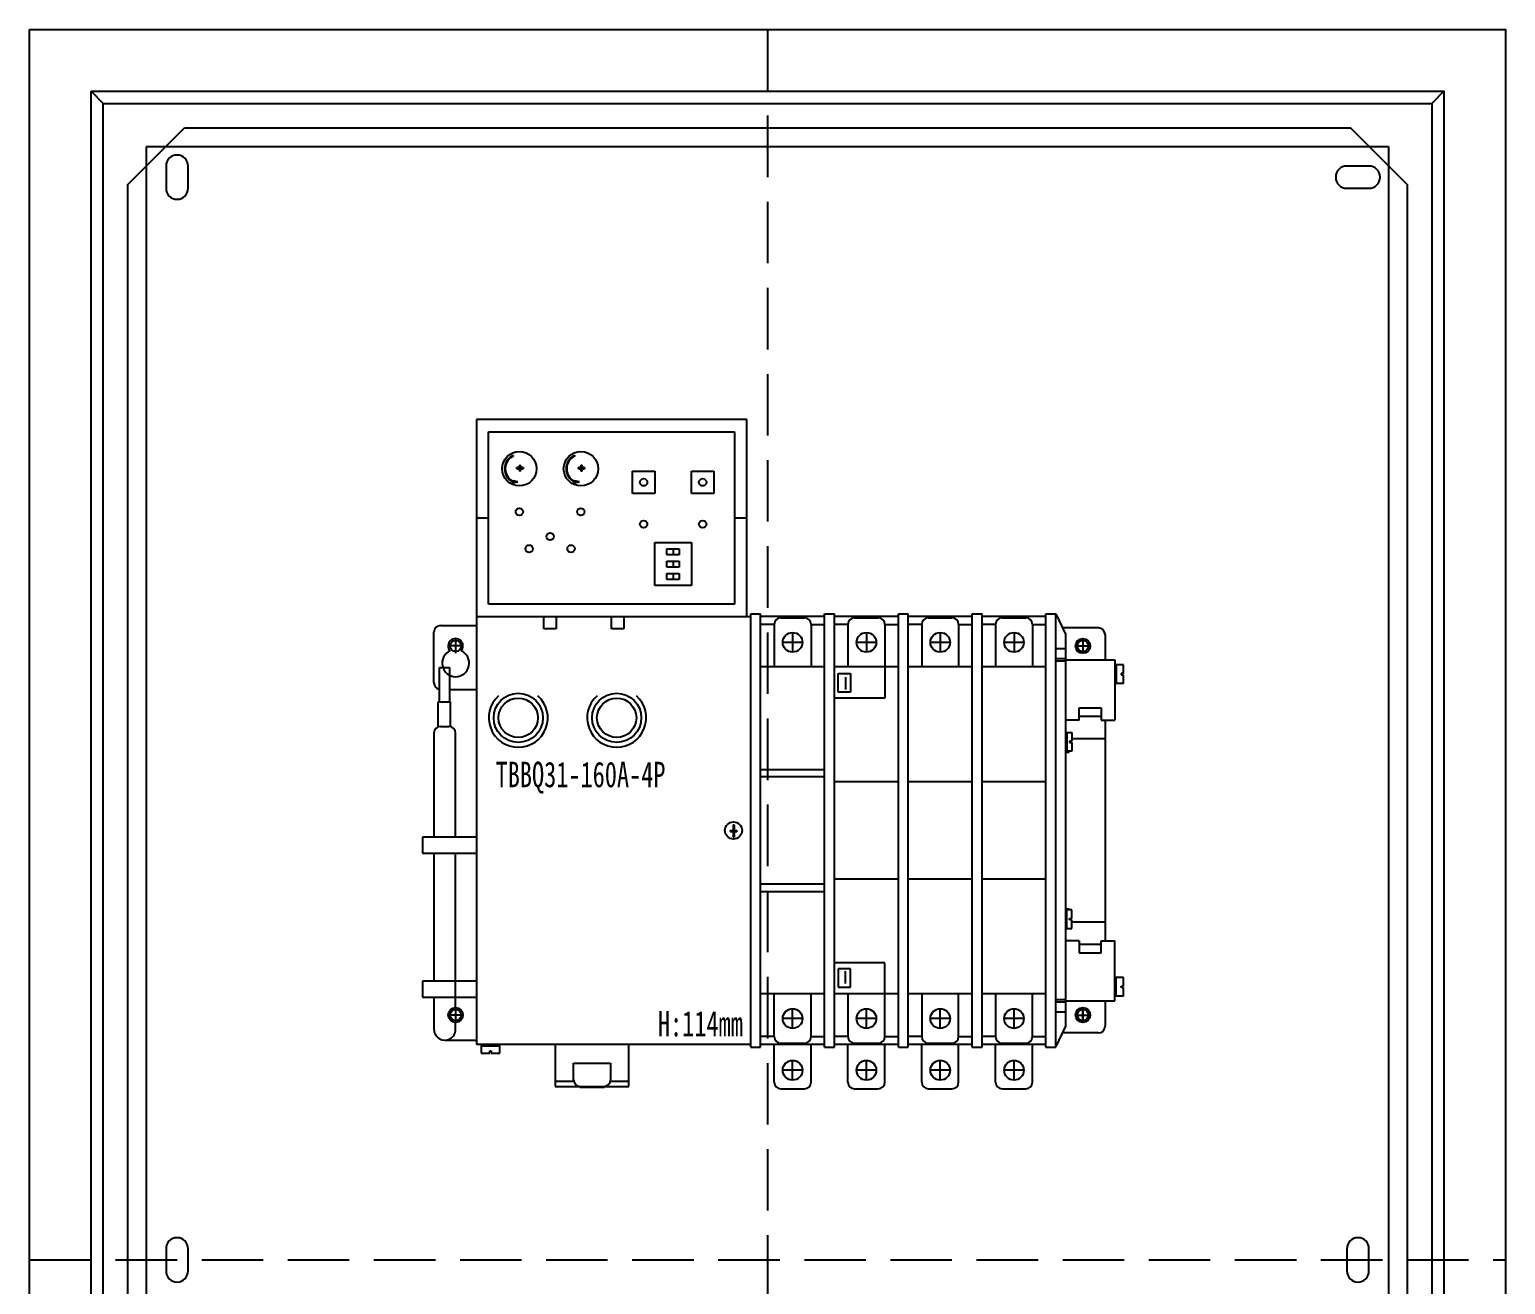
# Model space of a CAD drawing. Extents: x 1408835 to 1409435, y 398681 to 399681.
# Drawn here: x 1408835 to 1409435, y 399171 to 399681 of the extents above; entities that cross this region are included whole.
import ezdxf
from ezdxf.enums import TextEntityAlignment as Align

# ---------------------------------------------------------------- set-up
doc = ezdxf.new("R2010")
doc.units = 0
doc.header["$MEASUREMENT"] = 0
doc.linetypes.add('LYJS-XX', pattern=[0.35, 0.25, -0.1])
doc.layers.add('LY-JS-BJ', color=7, linetype='Continuous')
doc.layers.add('布置图', color=20, linetype='Continuous')
doc.styles.add('宋体', font='', dxfattribs={"width": 0.8, "height": 3.5})
doc.styles.get('宋体').set_extended_font_data('SimSun')

# ---------------------------------------------------------------- blocks, each defined once
blk = doc.blocks.new('双电源TBBQ31-160A-4P-2022.3')
at = {"color": 0}
for p, q in [((21.93, 172.96), (21.93, 133.06)), ((131.93, 172.96), (21.93, 172.96)), ((131.93, 133.06), (131.93, 172.96)), ((26.93, 167.96), (126.93, 167.96)), ((26.93, 97.96), (26.93, 167.96)), ((126.93, 167.96), (126.93, 97.96)), ((36.93, 158.41), (36.93, 158.14)), ((61.93, 158.41), (61.93, 158.14)), ((40.93, 153.46), (38.43, 153.46)), ((38.43, 152.96), (38.43, 153.46)), ((38.43, 152.96), (40.93, 152.96)), ((39.43, 154.46), (39.43, 151.96)), ((39.43, 154.46), (39.93, 154.46)), ((39.93, 151.96), (39.43, 151.96)), ((39.93, 151.96), (39.93, 154.46)), ((40.93, 153.46), (40.93, 152.96)), ((65.93, 153.46), (63.43, 153.46)), ((63.43, 152.96), (63.43, 153.46)), ((63.43, 152.96), (65.93, 152.96)), ((64.43, 154.46), (64.43, 151.96)), ((64.43, 154.46), (64.93, 154.46)), ((64.93, 151.96), (64.43, 151.96)), ((64.93, 151.96), (64.93, 154.46)), ((65.93, 153.46), (65.93, 152.96)), ((85.43, 151.96), (94.43, 151.96)), ((85.43, 142.96), (85.43, 151.96)), ((94.43, 151.96), (94.43, 142.96)), ((109.43, 151.96), (118.43, 151.96)), ((109.43, 142.96), (109.43, 151.96)), ((118.43, 151.96), (118.43, 142.96)), ((38.8, 147.62), (36.88, 148.05)), ((36.88, 148.05), (36.88, 147.19)), ((36.88, 147.19), (38.8, 147.62)), ((36.93, 147.78), (36.93, 147.78)), ((63.8, 147.62), (61.88, 148.05)), ((61.88, 148.05), (61.88, 147.19)), ((61.88, 147.19), (63.8, 147.62)), ((61.93, 147.78), (61.93, 147.78)), ((94.43, 142.96), (85.43, 142.96)), ((118.43, 142.96), (109.43, 142.96)), ((21.93, 133.06), (26.93, 133.06)), ((26.93, 132.86), (21.93, 132.86)), ((21.93, 132.86), (21.93, -81.04)), ((126.93, 133.06), (131.93, 133.06)), ((131.93, 132.86), (126.93, 132.86)), ((131.93, 92.96), (131.93, 132.86)), ((94.43, 122.96), (109.43, 122.96)), ((94.43, 105.46), (94.43, 122.96)), ((99.43, 120.46), (104.43, 120.46)), ((99.43, 117.96), (99.43, 120.46)), ((101.93, 120.46), (101.93, 117.96)), ((104.43, 120.46), (104.43, 117.96)), ((109.43, 122.96), (109.43, 105.46)), ((104.43, 117.96), (99.43, 117.96)), ((99.43, 115.46), (104.43, 115.46)), ((99.43, 112.96), (99.43, 115.46)), ((101.93, 115.46), (101.93, 112.96)), ((104.43, 115.46), (104.43, 112.96)), ((104.43, 112.96), (99.43, 112.96)), ((99.43, 110.46), (104.43, 110.46)), ((99.43, 107.96), (99.43, 110.46)), ((101.93, 110.46), (101.93, 107.96)), ((104.43, 110.46), (104.43, 107.96)), ((109.43, 105.46), (94.43, 105.46)), ((104.43, 107.96), (99.43, 107.96)), ((126.93, 97.96), (26.93, 97.96)), ((21.93, 92.96), (131.93, 92.96)), ((21.93, 92.96), (133.5, 92.96)), ((49.43, 87.96), (49.43, 92.96)), ((54.43, 92.96), (54.43, 87.96)), ((76.93, 87.96), (76.93, 92.96)), ((81.93, 92.96), (81.93, 87.96)), ((133.5, -82.04), (133.5, 93.96)), ((133.5, 93.96), (137.5, 93.96)), ((137.5, -82.04), (137.5, 93.96)), ((163.5, 92.96), (137.5, 92.96)), ((145.71, 92.41), (155.29, 92.41)), ((163.5, -82.04), (163.5, 93.96)), ((163.5, 93.96), (167.5, 93.96)), ((167.5, -82.04), (167.5, 93.96)), ((193.5, 92.96), (167.5, 92.96)), ((175.71, 92.41), (185.29, 92.41)), ((193.5, -82.04), (193.5, 93.96)), ((193.5, 93.96), (197.5, 93.96)), ((197.5, -82.04), (197.5, 93.96)), ((223.5, 92.96), (197.5, 92.96)), ((205.71, 92.41), (215.29, 92.41)), ((223.5, -82.04), (223.5, 93.96)), ((223.5, 93.96), (227.5, 93.96)), ((227.5, -82.04), (227.5, 93.96)), ((253.5, 92.96), (227.5, 92.96)), ((235.71, 92.41), (245.29, 92.41)), ((253.5, 93.96), (257.5, 93.96)), ((253.5, -82.04), (253.5, 93.96)), ((257.5, 93.96), (261.48, 85.75)), ((257.5, -82.04), (257.5, 93.96)), ((4.7, 65.96), (4.7, 86.56)), ((7.41, 89.27), (21.93, 89.27)), ((54.43, 87.96), (49.43, 87.96)), ((81.93, 87.96), (76.93, 87.96)), ((143, 89.7), (137.5, 89.7)), ((143, 89.7), (143, 89.7)), ((143, 89.7), (143, 72.41)), ((150.5, 86.41), (150.5, 78.41)), ((158, 89.7), (163.5, 89.7)), ((158, 89.7), (158, 72.41)), ((173, 89.7), (167.5, 89.7)), ((173, 89.7), (173, 89.7)), ((173, 89.7), (173, 72.41)), ((180.5, 86.41), (180.5, 78.41)), ((188, 89.7), (188, 59.7)), ((188, 89.7), (193.5, 89.7)), ((203, 89.7), (197.5, 89.7)), ((203, 89.7), (203, 89.7)), ((203, 89.7), (203, 72.41)), ((210.5, 86.41), (210.5, 78.41)), ((218, 89.7), (223.5, 89.7)), ((218, 89.7), (218, 72.41)), ((233, 89.7), (227.5, 89.7)), ((233, 89.7), (233, 89.7)), ((233, 89.7), (233, 72.41)), ((240.5, 86.41), (240.5, 78.41)), ((248, 89.7), (253.5, 89.7)), ((248, 89.7), (248, 72.41)), ((274.79, 88.25), (260.27, 88.25)), ((261.48, 85.75), (261.48, -73.83)), ((277.5, 85.54), (277.5, 75.25)), ((154.5, 82.41), (146.5, 82.41)), ((163.5, 82.41), (163.5, 82.41)), ((184.5, 82.41), (176.5, 82.41)), ((193.5, 82.41), (193.5, 82.41)), ((214.5, 82.41), (206.5, 82.41)), ((223.5, 82.41), (223.5, 82.41)), ((244.5, 82.41), (236.5, 82.41)), ((253.5, 82.41), (253.5, 82.41)), ((261.48, 79.75), (257.5, 79.75)), ((6.98, 58.25), (6.98, 72.25)), ((6.98, 72.25), (10.98, 72.25)), ((10.98, 72.25), (10.98, 58.25)), ((163.5, 72.41), (137.5, 72.41)), ((193.5, 72.41), (167.5, 72.41)), ((223.5, 72.41), (197.5, 72.41)), ((253.5, 72.41), (227.5, 72.41)), ((261.48, 75.75), (257.5, 75.75)), ((261.48, 74.75), (257.5, 74.75)), ((261.48, 75.25), (281.48, 75.25)), ((281.48, 75.25), (281.48, 50.75)), ((285, 73.29), (281.48, 73.29)), ((281.98, 73.29), (281.98, 65.75)), ((285, 69.77), (285, 73.29)), ((168.98, 69.7), (173.98, 69.7)), ((168.98, 62.2), (168.98, 69.7)), ((173.98, 69.7), (173.98, 62.2)), ((284, 69.77), (284, 69.27)), ((285, 69.77), (284, 69.77)), ((284, 69.27), (285, 69.27)), ((285, 65.75), (285, 69.27)), ((10.98, 63.25), (21.93, 63.25)), ((173.98, 62.2), (168.98, 62.2)), ((285, 65.75), (281.48, 65.75)), ((6.48, 58.25), (11.48, 58.25)), ((6.48, 48.09), (6.48, 58.25)), ((11.48, 48.16), (11.48, 58.25)), ((188, 59.7), (167.5, 59.7)), ((266.98, 50.75), (266.98, 55.75)), ((266.98, 55.75), (275.98, 55.75)), ((275.98, 55.75), (275.98, 50.75)), ((7.41, 48.25), (10.79, 48.25)), ((266.98, 50.75), (261.48, 50.75)), ((275.98, 52.25), (266.98, 52.25)), ((275.98, 50.75), (281.48, 50.75)), ((277.5, 50.75), (277.5, -38.83)), ((4.7, 45.54), (4.7, 3.25)), ((13.5, 3.25), (13.5, 45.54)), ((261.48, 45.75), (264, 45.75)), ((261.98, 45.75), (261.98, 38.21)), ((263, 42.23), (263, 41.73)), ((264, 42.23), (263, 42.23)), ((264, 45.75), (264, 42.23)), ((277.5, 43.25), (264, 43.25)), ((264, 38.21), (261.48, 38.21)), ((261.48, 37.75), (262.95, 37.75)), ((262.95, 37.75), (262.95, 38.21)), ((263, 41.73), (264, 41.73)), ((264, 41.73), (264, 38.21)), ((137.5, 30.75), (163.5, 30.75)), ((163.5, 27.75), (137.5, 27.75)), ((193.5, 25.75), (167.5, 25.75)), ((223.5, 25.75), (197.5, 25.75)), ((253.5, 25.75), (227.5, 25.75)), ((126.28, 8.25), (126.28, 3.25)), ((126.28, 8.25), (126.68, 8.25)), ((126.68, 8.25), (126.68, 3.25)), ((21.93, 3.25), (0, 3.25)), ((0, 3.25), (0, -3.25)), ((125.18, 5.95), (125.18, 5.55)), ((125.18, 5.95), (127.78, 5.95)), ((125.18, 5.55), (127.78, 5.55)), ((126.28, 3.25), (126.68, 3.25)), ((127.78, 5.95), (127.78, 5.55)), ((0, -3.25), (21.93, -3.25)), ((4.7, -3.25), (4.7, -55.25)), ((163.5, -15.83), (137.5, -15.83)), ((193.5, -13.83), (167.5, -13.83)), ((223.5, -13.83), (197.5, -13.83)), ((253.5, -13.83), (227.5, -13.83)), ((137.5, -18.83), (163.5, -18.83)), ((261.48, -25.83), (262.95, -25.83)), ((264, -26.29), (261.48, -26.29)), ((261.98, -33.83), (261.98, -26.29)), ((262.95, -25.83), (262.95, -26.29)), ((263, -29.81), (264, -29.81)), ((263, -30.31), (263, -29.81)), ((264, -29.81), (264, -26.29)), ((261.48, -33.83), (264, -33.83)), ((264, -30.31), (263, -30.31)), ((264, -33.83), (264, -30.31)), ((277.5, -31.33), (264, -31.33)), ((266.98, -38.83), (261.48, -38.83)), ((266.98, -38.83), (266.98, -43.83)), ((275.98, -40.33), (266.98, -40.33)), ((275.98, -38.83), (281.48, -38.83)), ((275.98, -43.83), (275.98, -38.83)), ((281.48, -63.33), (281.48, -38.83)), ((188, -47.78), (167.5, -47.78)), ((188, -77.78), (188, -47.78)), ((266.98, -43.83), (275.98, -43.83)), ((173.98, -50.28), (168.98, -50.28)), ((168.98, -50.28), (168.98, -57.78)), ((173.98, -57.78), (173.98, -50.28)), ((285, -53.83), (281.48, -53.83)), ((281.98, -61.37), (281.98, -53.83)), ((285, -57.35), (285, -53.83)), ((21.93, -55.25), (0, -55.25)), ((0, -55.25), (0, -61.75)), ((168.98, -57.78), (173.98, -57.78)), ((284, -57.35), (285, -57.35)), ((284, -57.85), (284, -57.35)), ((285, -57.85), (284, -57.85)), ((285, -61.37), (285, -57.85)), ((0, -61.75), (21.93, -61.75)), ((4.7, -61.75), (4.7, -74.91)), ((163.5, -60.49), (137.5, -60.49)), ((143, -77.78), (143, -60.49)), ((158, -77.78), (158, -60.49)), ((193.5, -60.49), (167.5, -60.49)), ((173, -60.49), (173, -77.78)), ((223.5, -60.49), (197.5, -60.49)), ((203, -60.49), (203, -77.78)), ((218, -77.78), (218, -60.49)), ((253.5, -60.49), (227.5, -60.49)), ((233, -60.49), (233, -77.78)), ((248, -77.78), (248, -60.49)), ((261.48, -62.83), (257.5, -62.83)), ((261.48, -63.83), (257.5, -63.83)), ((261.48, -63.33), (281.48, -63.33)), ((277.5, -63.33), (277.5, -73.62)), ((285, -61.37), (281.48, -61.37)), ((154.5, -70.49), (146.5, -70.49)), ((150.5, -74.49), (150.5, -66.49)), ((163.5, -70.49), (163.5, -70.49)), ((184.5, -70.49), (176.5, -70.49)), ((180.5, -74.49), (180.5, -66.49)), ((193.5, -70.49), (193.5, -70.49)), ((214.5, -70.49), (206.5, -70.49)), ((210.5, -74.49), (210.5, -66.49)), ((223.5, -70.49), (223.5, -70.49)), ((244.5, -70.49), (236.5, -70.49)), ((240.5, -74.49), (240.5, -66.49)), ((253.5, -70.49), (253.5, -70.49)), ((261.48, -67.83), (257.5, -67.83)), ((13.5, -74.85), (13.5, -74.85)), ((143, -77.78), (137.5, -77.78)), ((143, -77.78), (143, -77.78)), ((158, -77.78), (163.5, -77.78)), ((173, -77.78), (167.5, -77.78)), ((173, -77.78), (173, -77.78)), ((188, -77.78), (193.5, -77.78)), ((203, -77.78), (197.5, -77.78)), ((203, -77.78), (203, -77.78)), ((218, -77.78), (223.5, -77.78)), ((233, -77.78), (227.5, -77.78)), ((233, -77.78), (233, -77.78)), ((248, -77.78), (253.5, -77.78)), ((257.5, -82.04), (261.48, -73.83)), ((274.79, -76.33), (260.27, -76.33)), ((9.1, -79.25), (21.93, -79.25)), ((133.5, -81.04), (21.93, -81.04)), ((23.94, -81.04), (23.94, -84.56)), ((23.94, -81.54), (31.48, -81.54)), ((27.46, -83.56), (27.96, -83.56)), ((27.46, -84.56), (27.46, -83.56)), ((27.96, -83.56), (27.96, -84.56)), ((31.48, -84.56), (31.48, -81.04)), ((53.98, -81.04), (53.98, -98.04)), ((83.98, -98.04), (83.98, -81.04)), ((133.5, -82.04), (137.5, -82.04)), ((163.5, -81.04), (137.5, -81.04)), ((143, -96.33), (143, -81.04)), ((145.71, -80.49), (155.29, -80.49)), ((158, -96.33), (158, -81.04)), ((163.5, -82.04), (167.5, -82.04)), ((193.5, -81.04), (167.5, -81.04)), ((173, -96.33), (173, -81.04)), ((175.71, -80.49), (185.29, -80.49)), ((188, -96.33), (188, -81.04)), ((193.5, -82.04), (197.5, -82.04)), ((223.5, -81.04), (197.5, -81.04)), ((203, -96.33), (203, -81.04)), ((205.71, -80.49), (215.29, -80.49)), ((218, -96.33), (218, -81.04)), ((223.5, -82.04), (227.5, -82.04)), ((253.5, -81.04), (227.5, -81.04)), ((233, -96.33), (233, -81.04)), ((235.71, -80.49), (245.29, -80.49)), ((248, -96.33), (248, -81.04)), ((253.5, -82.04), (257.5, -82.04)), ((23.94, -84.56), (27.46, -84.56)), ((27.96, -84.56), (31.48, -84.56)), ((61.48, -95.33), (61.48, -88.54)), ((61.48, -88.54), (76.48, -88.54)), ((76.48, -88.54), (76.48, -95.33)), ((150.5, -95.49), (150.5, -87.49)), ((180.5, -95.49), (180.5, -87.49)), ((210.5, -95.49), (210.5, -87.49)), ((240.5, -95.49), (240.5, -87.49)), ((154.5, -91.49), (146.5, -91.49)), ((184.5, -91.49), (176.5, -91.49)), ((214.5, -91.49), (206.5, -91.49)), ((244.5, -91.49), (236.5, -91.49)), ((61.48, -96.04), (53.98, -96.04)), ((53.98, -98.04), (83.98, -98.04)), ((63.98, -98.03), (63.98, -98.54)), ((73.98, -98.54), (63.98, -98.54)), ((73.98, -98.03), (73.98, -98.54)), ((83.98, -96.04), (76.48, -96.04)), ((145.71, -99.04), (155.29, -99.04)), ((158, -96.33), (158, -96.33)), ((175.71, -99.04), (185.29, -99.04)), ((205.71, -99.04), (215.29, -99.04)), ((235.71, -99.04), (245.29, -99.04))]:
    blk.add_line(p, q, dxfattribs=at)
at = {"color": 1}
for p, q in [((16.5, 80.96), (10.5, 80.96)), ((13.5, 83.96), (13.5, 77.96)), ((265.5, 80.96), (271.5, 80.96)), ((268.5, 83.96), (268.5, 77.96)), ((16.5, -69.04), (10.5, -69.04)), ((13.5, -66.04), (13.5, -72.04)), ((265.5, -69.04), (271.5, -69.04)), ((268.5, -72.04), (268.5, -66.04)), ((268.5, -66.04), (268.5, -72.04))]:
    blk.add_line(p, q, dxfattribs=at)
at = {"color": 0, "lineweight": -3}
for p, q in [((171.98, 68.2), (171.98, 63.2)), ((171.98, -56.28), (171.98, -51.28))]:
    blk.add_line(p, q, dxfattribs=at)
for p, q in [((13.5, -66.04), (13.5, -3.25)), ((13.5, -74.85), (13.5, -72.04))]:
    blk.add_line(p, q)
at = {"color": 0}
for centre, radius in [((39.43, 152.96), 7), ((64.43, 152.96), 7), ((89.93, 147.46), 1.5), ((113.93, 147.46), 1.5), ((51.93, 125.46), 1.5), ((89.93, 130.46), 1.5), ((113.93, 130.46), 1.5), ((43.43, 120.46), 1.5), ((60.43, 120.46), 1.5), ((150.5, 82.41), 4), ((180.5, 82.41), 4), ((210.5, 82.41), 4), ((240.5, 82.41), 4), ((268.5, 80.96), 3), ((38.98, 51.75), 10), ((78.98, 51.75), 10), ((38.98, 51.75), 8), ((78.98, 51.75), 8), ((126.48, 5.96), 3.5), ((13.5, -69.04), 3), ((150.5, -70.49), 4), ((180.5, -70.49), 4), ((210.5, -70.49), 4), ((240.5, -70.49), 4), ((268.5, -69.04), 3), ((150.5, -91.49), 4), ((180.5, -91.49), 4), ((210.5, -91.49), 4), ((240.5, -91.49), 4)]:
    blk.add_circle(centre, radius, dxfattribs=at)
at = {"color": 0, "lineweight": -3}
for centre in [(39.43, 135.46), (64.43, 135.46)]:
    blk.add_circle(centre, 1.5, dxfattribs=at)
at = {"color": 0}
for centre, radius, start, end in [((39.43, 152.96), 6, 114.62432, 244.78182), ((39.43, 152.96), 5.75, 115.77146, 243.60282), ((64.43, 152.96), 6, 114.62432, 244.78182), ((64.43, 152.96), 5.75, 115.77146, 243.60282), ((145.71, 89.7), 2.71, 90, 180), ((155.29, 89.7), 2.71, 0, 90), ((175.71, 89.7), 2.71, 90, 180), ((185.29, 89.7), 2.71, 0, 90), ((205.71, 89.7), 2.71, 90, 180), ((215.29, 89.7), 2.71, 0, 90), ((235.71, 89.7), 2.71, 90, 180), ((245.29, 89.7), 2.71, 0, 90), ((7.41, 86.56), 2.71, 90, 180), ((274.79, 85.54), 2.71, 0, 90), ((13.5, 73.96), 5.5, 114.16958, 65.83042), ((13.5, 80.96), 3, 318.64563, 221.35437), ((7.41, 65.96), 2.71, 180, 260.87899), ((38.98, 51.75), 12, 131.7603, 48.2397), ((78.98, 51.75), 12, 131.7603, 48.2397), ((7.41, 45.54), 2.71, 90, 180), ((10.79, 45.54), 2.71, 0, 90), ((9.1, -74.85), 4.4, 179.18654, 0), ((145.71, -77.78), 2.71, 180, 270), ((155.29, -77.78), 2.71, 270, 0), ((175.71, -77.78), 2.71, 180, 270), ((185.29, -77.78), 2.71, 270, 0), ((205.71, -77.78), 2.71, 180, 270), ((215.29, -77.78), 2.71, 270, 0), ((235.71, -77.78), 2.71, 180, 270), ((245.29, -77.78), 2.71, 270, 0), ((274.79, -73.62), 2.71, 270, 0), ((64.19, -95.33), 2.71, 180, 270), ((73.77, -95.33), 2.71, 270, 0), ((145.71, -96.33), 2.71, 180, 270), ((155.29, -96.33), 2.71, 270, 0), ((175.71, -96.33), 2.71, 180, 270), ((185.29, -96.33), 2.71, 270, 0), ((205.71, -96.33), 2.71, 180, 270), ((215.29, -96.33), 2.71, 270, 0), ((235.71, -96.33), 2.71, 180, 270), ((245.29, -96.33), 2.71, 270, 0)]:
    blk.add_arc(centre, radius, start, end, dxfattribs=at)
at = {"color": 3, "style": '宋体', "width": 0.7}
for s, height, p in [('TBBQ31-160A-4P', 10.3588, (64.29, 27.5)), ('H:114mm', 10.359, (113, -72.64))]:
    blk.add_text(s, height=height, dxfattribs=at).set_placement(p, align=Align.MIDDLE)
blk = doc.blocks.new('600-1000-明-底板')
at = {"layer": 'LY-JS-BJ', "color": 1}
blk.add_lwpolyline([(-237, 460), (237, 460), (260, 437), (260, -437), (237, -460), (-237, -460), (-260, -437), (-260, 437)], close=True, dxfattribs=at)
for points in [[(-235.5, 435.5), (-235.5, 444.5, 1), (-244.5, 444.5), (-244.5, 435.5, 1)], [(244.5, 444.5), (235.5, 444.5, 1), (235.5, 435.5), (244.5, 435.5, 1)], [(-235.5, -4.5), (-235.5, 4.5, 1), (-244.5, 4.5), (-244.5, -4.5, 1)], [(235.5, 4.5), (235.5, -4.5, 1), (244.5, -4.5), (244.5, 4.5, 1)], [(235.5, -435.5), (235.5, -444.5, 1), (244.5, -444.5), (244.5, -435.5, 1)], [(-244.5, -444.5), (-235.5, -444.5, 1), (-235.5, -435.5), (-244.5, -435.5, 1)]]:
    blk.add_lwpolyline(points, format="xyb", close=True, dxfattribs=at)
blk.add_circle((-235, -405), 5.25, dxfattribs=at)

msp = doc.modelspace()

# ---------------------------------------------------------------- linework, layer by layer
at = {"color": 6}
for centre in [(1409007.96, 399430.07), (1409262.96, 399430.07), (1409007.96, 399280.07), (1409262.96, 399280.07)]:
    msp.add_circle(centre, 2.25, dxfattribs=at)
at = {"layer": 'LY-JS-BJ', "color": 6, "linetype": 'LYJS-XX', "ltscale": 100}
for p, q in [((1409134.75, 399680.57), (1409134.75, 398680.57)), ((1408834.75, 399180.57), (1409434.75, 399180.57))]:
    msp.add_line(p, q, dxfattribs=at)
at = {"layer": 'LY-JS-BJ', "color": 6, "ltscale": 50}
for p, q in [((1408859.75, 399655.57), (1408864.75, 399650.57)), ((1409409.75, 399655.57), (1409404.75, 399650.57))]:
    msp.add_line(p, q, dxfattribs=at)
for points in [[(1408859.75, 399655.57), (1409409.75, 399655.57), (1409409.75, 398705.57), (1408859.75, 398705.57)], [(1408864.75, 399650.57), (1409404.75, 399650.57), (1409404.75, 398710.57), (1408864.75, 398710.57)]]:
    msp.add_lwpolyline(points, close=True, dxfattribs=at)
at = {"layer": 'LY-JS-BJ', "color": 6, "linetype": 'LYJS-XX', "lineweight": -3}
msp.add_lwpolyline([(1408882.25, 399633.07), (1409387.25, 399633.07), (1409387.25, 398728.07), (1408882.25, 398728.07)], close=True, dxfattribs=at)
at = {"layer": '布置图', "ltscale": 50}
msp.add_lwpolyline([(1408834.75, 399680.57), (1409434.75, 399680.57), (1409434.75, 398680.57), (1408834.75, 398680.57)], close=True, dxfattribs=at)

# ---------------------------------------------------------------- block references
at = {"color": 6}
msp.add_blockref('双电源TBBQ31-160A-4P-2022.3', (1408994.46, 399349.11), dxfattribs=at)
at = {"layer": 'LY-JS-BJ', "color": 6, "lineweight": -3}
msp.add_blockref('600-1000-明-底板', (1409134.75, 399180.57), dxfattribs=at)

doc.saveas('drawing.dxf')
